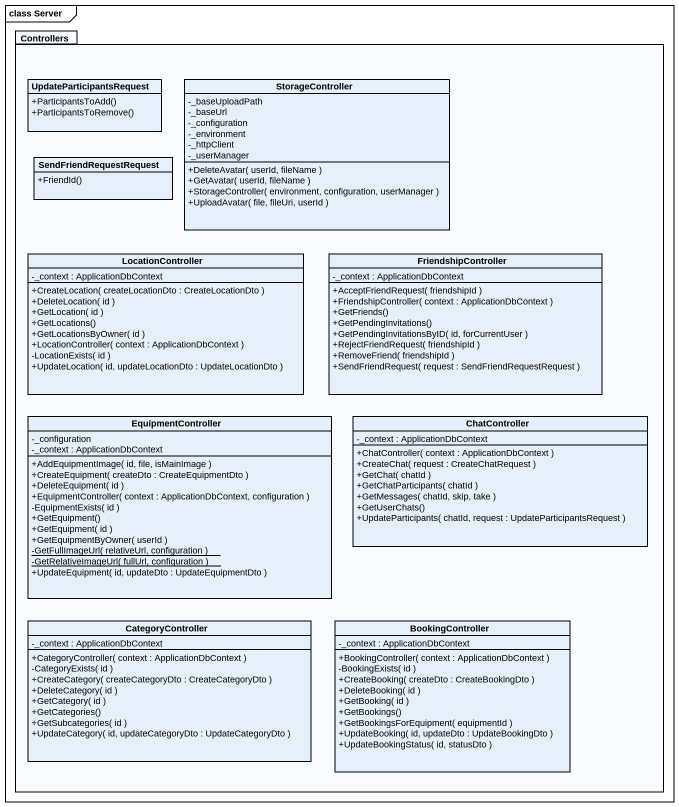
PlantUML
@startuml
mainframe class Server
hide circle
hide empty members
skinparam classAttributeIconSize 0
package Controllers {
  class UpdateParticipantsRequest {
    +ParticipantsToAdd()
    +ParticipantsToRemove()
  }
  class StorageController {
    -_baseUploadPath
    -_baseUrl
    -_configuration
    -_environment
    -_httpClient
    -_userManager
    +DeleteAvatar( userId, fileName )
    +GetAvatar( userId, fileName )
    +StorageController( environment, configuration, userManager )
    +UploadAvatar( file, fileUri, userId )
  }
  class SendFriendRequestRequest {
    +FriendId()
  }
  class LocationController {
    -_context : ApplicationDbContext
    +CreateLocation( createLocationDto : CreateLocationDto )
    +DeleteLocation( id )
    +GetLocation( id )
    +GetLocations()
    +GetLocationsByOwner( id )
    +LocationController( context : ApplicationDbContext )
    -LocationExists( id )
    +UpdateLocation( id, updateLocationDto : UpdateLocationDto )
  }
  class FriendshipController {
    -_context : ApplicationDbContext
    +AcceptFriendRequest( friendshipId )
    +FriendshipController( context : ApplicationDbContext )
    +GetFriends()
    +GetPendingInvitations()
    +GetPendingInvitationsByID( id, forCurrentUser )
    +RejectFriendRequest( friendshipId )
    +RemoveFriend( friendshipId )
    +SendFriendRequest( request : SendFriendRequestRequest )
  }
  class EquipmentController {
    -_configuration
    -_context : ApplicationDbContext
    +AddEquipmentImage( id, file, isMainImage )
    +CreateEquipment( createDto : CreateEquipmentDto )
    +DeleteEquipment( id )
    +EquipmentController( context : ApplicationDbContext, configuration )
    -EquipmentExists( id )
    +GetEquipment()
    +GetEquipment( id )
    +GetEquipmentByOwner( userId )
    {static} -GetFullImageUrl( relativeUrl, configuration )
    {static} -GetRelativeImageUrl( fullUrl, configuration )
    +UpdateEquipment( id, updateDto : UpdateEquipmentDto )
  }
  class ChatController {
    -_context : ApplicationDbContext
    +ChatController( context : ApplicationDbContext )
    +CreateChat( request : CreateChatRequest )
    +GetChat( chatId )
    +GetChatParticipants( chatId )
    +GetMessages( chatId, skip, take )
    +GetUserChats()
    +UpdateParticipants( chatId, request : UpdateParticipantsRequest )
  }
  class CategoryController {
    -_context : ApplicationDbContext
    +CategoryController( context : ApplicationDbContext )
    -CategoryExists( id )
    +CreateCategory( createCategoryDto : CreateCategoryDto )
    +DeleteCategory( id )
    +GetCategory( id )
    +GetCategories()
    +GetSubcategories( id )
    +UpdateCategory( id, updateCategoryDto : UpdateCategoryDto )
  }
  class BookingController {
    -_context : ApplicationDbContext
    +BookingController( context : ApplicationDbContext )
    -BookingExists( id )
    +CreateBooking( createDto : CreateBookingDto )
    +DeleteBooking( id )
    +GetBooking( id )
    +GetBookings()
    +GetBookingsForEquipment( equipmentId )
    +UpdateBooking( id, updateDto : UpdateBookingDto )
    +UpdateBookingStatus( id, statusDto )
  }
}
@enduml
